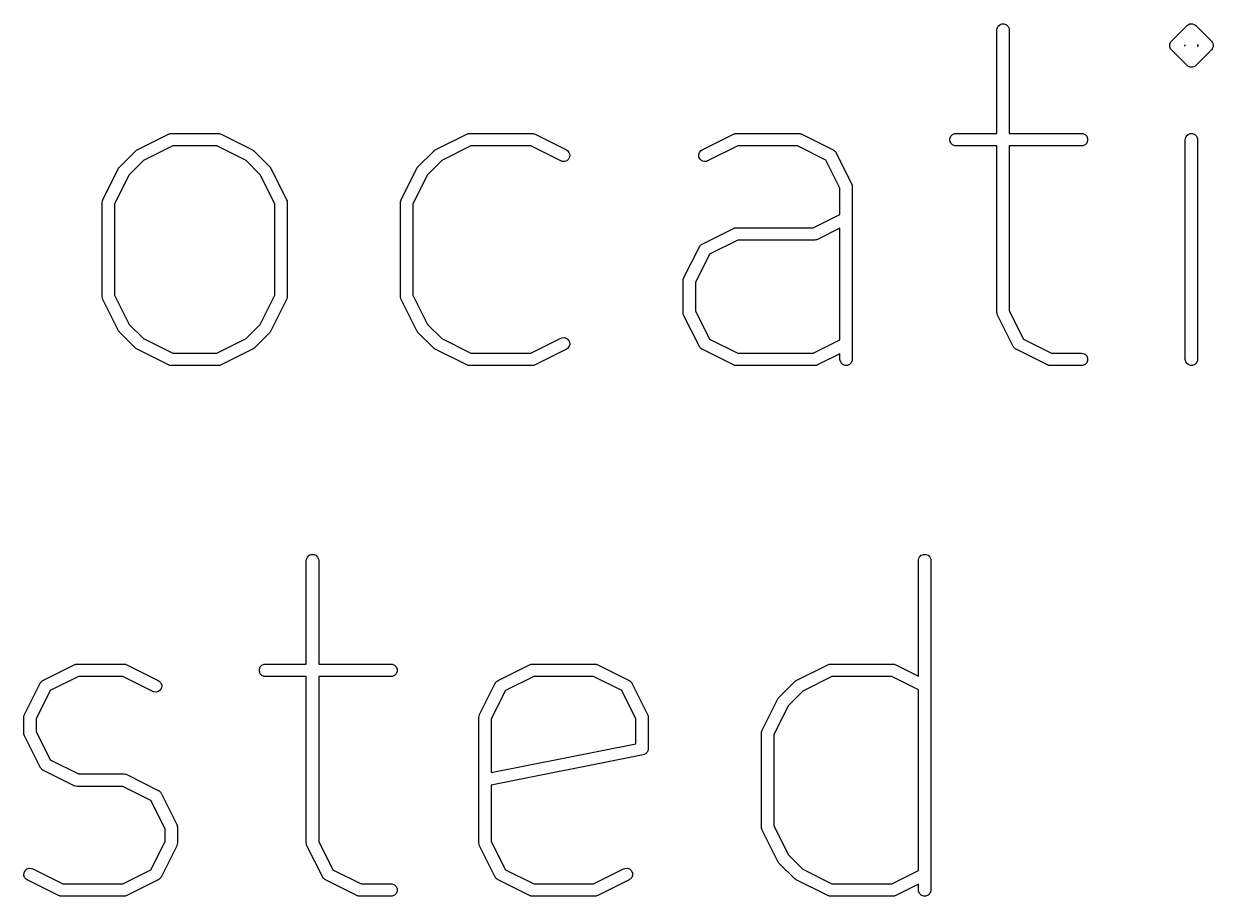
# Model space of a CAD drawing. Header units: inches. Extents: x 0.4 to 11.3, y -7.9 to -0.4.
# Drawn here: x 1.985 to 2.554, y -4.609 to -4.192 of the extents above; entities that cross this region are included whole.
import ezdxf

# ---------------------------------------------------------------- set-up
doc = ezdxf.new("R2010")
doc.units = ezdxf.units.IN
doc.header["$MEASUREMENT"] = 0
doc.layers.add('User.Drawings', color=9, linetype='CONTINUOUS', true_color=0xc2c2c2)

msp = doc.modelspace()

# ---------------------------------------------------------------- linework, layer by layer
at = {"layer": 'User.Drawings', "linetype": 'CONTINUOUS'}
for p, q in [((2.45037, -4.19481), (2.45081, -4.19375)), ((2.45081, -4.19375), (2.45163, -4.19293)), ((2.45163, -4.19293), (2.45269, -4.19249)), ((2.45269, -4.19249), (2.45384, -4.19249)), ((2.45384, -4.19249), (2.45491, -4.19293)), ((2.45491, -4.19293), (2.45572, -4.19375)), ((2.45572, -4.19375), (2.45616, -4.19481)), ((2.53367, -4.2008), (2.54117, -4.1933)), ((2.54117, -4.1933), (2.54161, -4.19293)), ((2.54161, -4.19293), (2.54256, -4.19254)), ((2.54256, -4.19254), (2.54268, -4.19249)), ((2.54268, -4.19249), (2.54383, -4.19249)), ((2.54383, -4.19249), (2.54383, -4.19249)), ((2.54383, -4.19249), (2.54463, -4.19282)), ((2.54463, -4.19282), (2.5449, -4.19293)), ((2.5449, -4.19293), (2.54534, -4.1933)), ((2.54534, -4.1933), (2.55284, -4.2008)), ((2.45031, -4.19539), (2.45037, -4.19481)), ((2.45031, -4.24493), (2.45031, -4.19539)), ((2.45616, -4.19481), (2.45622, -4.19539)), ((2.45622, -4.19539), (2.45622, -4.24493)), ((2.53286, -4.20231), (2.5333, -4.20125)), ((2.53286, -4.20346), (2.53286, -4.20231)), ((2.5333, -4.20453), (2.53286, -4.20346)), ((2.5333, -4.20125), (2.53367, -4.2008)), ((2.53367, -4.20498), (2.5333, -4.20453)), ((2.54117, -4.21248), (2.53367, -4.20498)), ((2.5403, -4.20252), (2.53993, -4.20289)), ((2.53993, -4.20289), (2.5403, -4.20326)), ((2.5403, -4.20326), (2.5403, -4.20252)), ((2.55284, -4.20498), (2.54534, -4.21248)), ((2.54658, -4.20289), (2.54621, -4.20252)), ((2.54621, -4.20252), (2.54621, -4.20326)), ((2.54621, -4.20326), (2.54658, -4.20289)), ((2.55284, -4.2008), (2.55321, -4.20125)), ((2.55321, -4.20453), (2.55284, -4.20498)), ((2.55321, -4.20125), (2.55321, -4.20125)), ((2.55321, -4.20125), (2.55365, -4.20231)), ((2.55365, -4.20346), (2.55321, -4.20453)), ((2.55365, -4.20231), (2.55365, -4.20346)), ((2.54161, -4.21284), (2.54117, -4.21248)), ((2.54224, -4.2131), (2.54161, -4.21284)), ((2.54268, -4.21328), (2.54224, -4.2131)), ((2.54383, -4.21328), (2.54268, -4.21328)), ((2.54268, -4.21328), (2.54268, -4.21328)), ((2.5449, -4.21284), (2.54383, -4.21328)), ((2.54534, -4.21248), (2.5449, -4.21284)), ((2.5449, -4.21284), (2.5449, -4.21284)), ((2.0545, -4.24524), (2.05504, -4.24504)), ((2.05504, -4.24504), (2.05514, -4.24503)), ((2.05514, -4.24503), (2.05524, -4.24499)), ((2.05524, -4.24499), (2.05582, -4.24493)), ((2.05582, -4.24493), (2.07831, -4.24493)), ((2.07831, -4.24493), (2.07889, -4.24499)), ((2.07889, -4.24499), (2.07899, -4.24503)), ((2.07899, -4.24503), (2.07909, -4.24504)), ((2.07909, -4.24504), (2.07963, -4.24524)), ((2.19698, -4.24524), (2.19752, -4.24504)), ((2.19752, -4.24504), (2.19762, -4.24503)), ((2.19762, -4.24503), (2.19772, -4.24499)), ((2.19772, -4.24499), (2.1983, -4.24493)), ((2.1983, -4.24493), (2.22829, -4.24493)), ((2.22829, -4.24493), (2.22887, -4.24499)), ((2.22887, -4.24499), (2.22897, -4.24503)), ((2.22897, -4.24503), (2.22907, -4.24504)), ((2.22907, -4.24504), (2.22962, -4.24524)), ((2.32446, -4.24524), (2.325, -4.24504)), ((2.325, -4.24504), (2.32511, -4.24503)), ((2.32511, -4.24503), (2.32521, -4.24499)), ((2.32521, -4.24499), (2.32578, -4.24493)), ((2.32578, -4.24493), (2.35578, -4.24493)), ((2.35578, -4.24493), (2.35635, -4.24499)), ((2.35635, -4.24499), (2.35645, -4.24503)), ((2.35645, -4.24503), (2.35656, -4.24504)), ((2.35656, -4.24504), (2.3571, -4.24524)), ((2.42913, -4.24543), (2.43019, -4.24499)), ((2.43019, -4.24499), (2.43077, -4.24493)), ((2.43077, -4.24493), (2.45031, -4.24493)), ((2.45622, -4.24493), (2.49076, -4.24493)), ((2.49076, -4.24493), (2.49134, -4.24499)), ((2.49134, -4.24499), (2.4924, -4.24543)), ((2.54161, -4.24543), (2.54268, -4.24499)), ((2.54268, -4.24499), (2.54383, -4.24499)), ((2.54383, -4.24499), (2.5449, -4.24543)), ((2.0395, -4.25274), (2.0545, -4.24524)), ((2.07963, -4.24524), (2.09463, -4.25274)), ((2.18198, -4.25274), (2.19698, -4.24524)), ((2.22962, -4.24524), (2.24461, -4.25274)), ((2.30946, -4.25274), (2.32446, -4.24524)), ((2.3571, -4.24524), (2.3721, -4.25274)), ((2.42787, -4.24731), (2.42831, -4.24624)), ((2.42787, -4.24846), (2.42787, -4.24731)), ((2.42831, -4.24952), (2.42787, -4.24846)), ((2.42831, -4.24624), (2.42913, -4.24543)), ((2.42913, -4.25034), (2.42831, -4.24952)), ((2.43019, -4.25078), (2.42913, -4.25034)), ((2.4924, -4.25034), (2.49134, -4.25078)), ((2.4924, -4.24543), (2.49322, -4.24624)), ((2.49322, -4.24952), (2.4924, -4.25034)), ((2.49322, -4.24624), (2.49366, -4.24731)), ((2.49366, -4.24846), (2.49322, -4.24952)), ((2.49366, -4.24731), (2.49366, -4.24846)), ((2.5403, -4.24788), (2.54036, -4.24731)), ((2.5403, -4.35287), (2.5403, -4.24788)), ((2.54036, -4.24731), (2.5408, -4.24624)), ((2.5408, -4.24624), (2.54161, -4.24543)), ((2.5449, -4.24543), (2.54571, -4.24624)), ((2.54571, -4.24624), (2.54615, -4.24731)), ((2.54615, -4.24731), (2.54621, -4.24788)), ((2.54621, -4.24788), (2.54621, -4.35287)), ((2.03123, -4.26079), (2.03873, -4.25329)), ((2.03873, -4.25329), (2.03896, -4.25311)), ((2.03896, -4.25311), (2.03901, -4.25305)), ((2.03901, -4.25305), (2.0391, -4.25299)), ((2.0391, -4.25299), (2.03918, -4.25293)), ((2.03918, -4.25293), (2.03925, -4.2529)), ((2.03925, -4.2529), (2.0395, -4.25274)), ((2.05651, -4.25084), (2.04257, -4.25781)), ((2.07762, -4.25084), (2.05651, -4.25084)), ((2.09156, -4.25781), (2.07762, -4.25084)), ((2.09463, -4.25274), (2.09488, -4.2529)), ((2.09488, -4.2529), (2.09495, -4.25293)), ((2.09495, -4.25293), (2.09503, -4.25299)), ((2.09503, -4.25299), (2.09512, -4.25305)), ((2.09512, -4.25305), (2.09517, -4.25311)), ((2.09517, -4.25311), (2.0954, -4.25329)), ((2.0954, -4.25329), (2.1029, -4.26079)), ((2.17371, -4.26079), (2.18121, -4.25329)), ((2.18121, -4.25329), (2.18144, -4.25311)), ((2.18144, -4.25311), (2.18149, -4.25305)), ((2.18149, -4.25305), (2.18158, -4.25299)), ((2.18158, -4.25299), (2.18166, -4.25293)), ((2.18166, -4.25293), (2.18173, -4.2529)), ((2.18173, -4.2529), (2.18198, -4.25274)), ((2.199, -4.25084), (2.18505, -4.25781)), ((2.2276, -4.25084), (2.199, -4.25084)), ((2.24197, -4.25802), (2.2276, -4.25084)), ((2.24461, -4.25274), (2.2451, -4.25305)), ((2.2451, -4.25305), (2.24586, -4.25392)), ((2.24614, -4.25616), (2.24563, -4.25719)), ((2.24586, -4.25392), (2.24622, -4.25501)), ((2.24622, -4.25501), (2.24614, -4.25616)), ((2.30785, -4.25501), (2.30822, -4.25392)), ((2.30794, -4.25616), (2.30785, -4.25501)), ((2.30845, -4.25719), (2.30794, -4.25616)), ((2.30822, -4.25392), (2.30897, -4.25305)), ((2.30897, -4.25305), (2.30946, -4.25274)), ((2.32648, -4.25084), (2.3121, -4.25802)), ((2.35508, -4.25084), (2.32648, -4.25084)), ((2.36858, -4.25758), (2.35508, -4.25084)), ((2.3721, -4.25274), (2.37219, -4.2528)), ((2.37219, -4.2528), (2.37224, -4.25282)), ((2.37224, -4.25282), (2.3723, -4.25287)), ((2.3723, -4.25287), (2.37259, -4.25305)), ((2.37259, -4.25305), (2.37283, -4.25333)), ((2.37283, -4.25333), (2.37311, -4.25357)), ((2.37311, -4.25357), (2.37329, -4.25386)), ((2.37329, -4.25386), (2.37334, -4.25392)), ((2.37334, -4.25392), (2.37336, -4.25397)), ((2.37336, -4.25397), (2.37342, -4.25406)), ((2.37342, -4.25406), (2.38092, -4.26906)), ((2.43077, -4.25084), (2.43019, -4.25078)), ((2.45031, -4.25084), (2.43077, -4.25084)), ((2.45031, -4.33037), (2.45031, -4.25084)), ((2.49076, -4.25084), (2.45622, -4.25084)), ((2.45622, -4.25084), (2.45622, -4.32968)), ((2.49134, -4.25078), (2.49076, -4.25084)), ((2.02318, -4.27656), (2.03068, -4.26156)), ((2.03068, -4.26156), (2.03083, -4.26131)), ((2.03083, -4.26131), (2.03086, -4.26124)), ((2.03086, -4.26124), (2.03093, -4.26116)), ((2.03093, -4.26116), (2.03099, -4.26107)), ((2.03099, -4.26107), (2.03105, -4.26102)), ((2.03105, -4.26102), (2.03123, -4.26079)), ((2.04257, -4.25781), (2.03575, -4.26463)), ((2.09838, -4.26463), (2.09156, -4.25781)), ((2.1029, -4.26079), (2.10308, -4.26102)), ((2.10308, -4.26102), (2.10314, -4.26107)), ((2.10314, -4.26107), (2.1032, -4.26116)), ((2.1032, -4.26116), (2.10327, -4.26124)), ((2.10327, -4.26124), (2.1033, -4.26131)), ((2.1033, -4.26131), (2.10345, -4.26156)), ((2.10345, -4.26156), (2.11095, -4.27656)), ((2.16566, -4.27656), (2.17316, -4.26156)), ((2.17316, -4.26156), (2.17332, -4.26131)), ((2.17332, -4.26131), (2.17335, -4.26124)), ((2.17335, -4.26124), (2.17341, -4.26116)), ((2.17341, -4.26116), (2.17347, -4.26107)), ((2.17347, -4.26107), (2.17353, -4.26102)), ((2.17353, -4.26102), (2.17371, -4.26079)), ((2.18505, -4.25781), (2.17823, -4.26463)), ((2.24251, -4.25823), (2.24197, -4.25802)), ((2.24366, -4.25831), (2.24251, -4.25823)), ((2.24476, -4.25795), (2.24366, -4.25831)), ((2.24563, -4.25719), (2.24476, -4.25795)), ((2.30932, -4.25795), (2.30845, -4.25719)), ((2.31041, -4.25831), (2.30932, -4.25795)), ((2.31156, -4.25823), (2.31041, -4.25831)), ((2.3121, -4.25802), (2.31156, -4.25823)), ((2.37532, -4.27108), (2.36858, -4.25758)), ((2.03575, -4.26463), (2.02877, -4.27858)), ((2.10536, -4.27858), (2.09838, -4.26463)), ((2.17823, -4.26463), (2.17125, -4.27858)), ((2.37532, -4.28355), (2.37532, -4.27108)), ((2.38092, -4.26906), (2.38112, -4.2696)), ((2.38112, -4.2696), (2.38113, -4.26971)), ((2.38113, -4.26971), (2.38117, -4.2698)), ((2.38117, -4.2698), (2.38123, -4.27038)), ((2.38123, -4.27038), (2.38123, -4.35287)), ((2.02287, -4.27788), (2.02292, -4.2773)), ((2.02287, -4.32287), (2.02287, -4.27788)), ((2.02292, -4.2773), (2.02296, -4.27721)), ((2.02296, -4.27721), (2.02297, -4.2771)), ((2.02297, -4.2771), (2.02318, -4.27656)), ((2.02877, -4.27858), (2.02877, -4.32218)), ((2.10536, -4.32218), (2.10536, -4.27858)), ((2.11095, -4.27656), (2.11116, -4.2771)), ((2.11116, -4.2771), (2.11116, -4.27721)), ((2.11116, -4.27721), (2.11121, -4.2773)), ((2.11121, -4.2773), (2.11126, -4.27788)), ((2.11126, -4.27788), (2.11126, -4.32287)), ((2.16535, -4.27788), (2.16541, -4.2773)), ((2.16535, -4.32287), (2.16535, -4.27788)), ((2.16541, -4.2773), (2.16545, -4.27721)), ((2.16545, -4.2771), (2.16566, -4.27656)), ((2.16545, -4.27721), (2.16545, -4.2771)), ((2.17125, -4.27858), (2.17125, -4.32218)), ((2.36258, -4.28992), (2.37532, -4.28355)), ((2.30946, -4.29774), (2.32446, -4.29024)), ((2.32446, -4.29024), (2.325, -4.29003)), ((2.325, -4.29003), (2.32511, -4.29002)), ((2.32511, -4.29002), (2.32521, -4.28998)), ((2.32521, -4.28998), (2.32578, -4.28992)), ((2.32578, -4.28992), (2.36258, -4.28992)), ((2.37532, -4.29016), (2.3646, -4.29552)), ((2.37532, -4.34355), (2.37532, -4.29016)), ((2.32648, -4.29583), (2.31299, -4.30258)), ((2.36328, -4.29583), (2.32648, -4.29583)), ((2.36385, -4.29577), (2.36328, -4.29583)), ((2.36395, -4.29573), (2.36385, -4.29577)), ((2.36406, -4.29573), (2.36395, -4.29573)), ((2.3646, -4.29552), (2.36406, -4.29573)), ((2.30064, -4.31405), (2.30814, -4.29906)), ((2.30814, -4.29906), (2.3082, -4.29896)), ((2.3082, -4.29896), (2.30822, -4.29891)), ((2.30822, -4.29891), (2.30827, -4.29886)), ((2.30827, -4.29886), (2.30845, -4.29857)), ((2.30845, -4.29857), (2.30873, -4.29832)), ((2.30873, -4.29832), (2.30897, -4.29804)), ((2.30897, -4.29804), (2.30927, -4.29786)), ((2.30927, -4.29786), (2.30932, -4.29781)), ((2.30932, -4.29781), (2.30937, -4.2978)), ((2.30937, -4.2978), (2.30946, -4.29774)), ((2.31299, -4.30258), (2.30624, -4.31607)), ((2.30033, -4.31537), (2.30039, -4.3148)), ((2.30033, -4.33037), (2.30033, -4.31537)), ((2.30039, -4.3148), (2.30043, -4.3147)), ((2.30043, -4.3147), (2.30044, -4.31459)), ((2.30044, -4.31459), (2.30064, -4.31405)), ((2.30624, -4.31607), (2.30624, -4.32968)), ((2.02292, -4.32345), (2.02287, -4.32287)), ((2.02296, -4.32355), (2.02292, -4.32345)), ((2.02297, -4.32365), (2.02296, -4.32355)), ((2.02318, -4.32419), (2.02297, -4.32365)), ((2.03068, -4.33919), (2.02318, -4.32419)), ((2.02877, -4.32218), (2.03575, -4.33612)), ((2.09838, -4.33612), (2.10536, -4.32218)), ((2.11095, -4.32419), (2.10345, -4.33919)), ((2.11116, -4.32365), (2.11095, -4.32419)), ((2.11121, -4.32345), (2.11116, -4.32355)), ((2.11116, -4.32355), (2.11116, -4.32365)), ((2.11126, -4.32287), (2.11121, -4.32345)), ((2.16541, -4.32345), (2.16535, -4.32287)), ((2.16545, -4.32355), (2.16541, -4.32345)), ((2.16545, -4.32365), (2.16545, -4.32355)), ((2.16566, -4.32419), (2.16545, -4.32365)), ((2.17316, -4.33919), (2.16566, -4.32419)), ((2.17125, -4.32218), (2.17823, -4.33612)), ((2.30624, -4.32968), (2.31299, -4.34317)), ((2.45622, -4.32968), (2.46297, -4.34317)), ((2.30039, -4.33095), (2.30033, -4.33037)), ((2.30043, -4.33105), (2.30039, -4.33095)), ((2.30044, -4.33115), (2.30043, -4.33105)), ((2.30064, -4.33169), (2.30044, -4.33115)), ((2.30814, -4.34669), (2.30064, -4.33169)), ((2.45037, -4.33095), (2.45031, -4.33037)), ((2.45041, -4.33105), (2.45037, -4.33095)), ((2.45042, -4.33115), (2.45041, -4.33105)), ((2.45063, -4.33169), (2.45042, -4.33115)), ((2.45812, -4.34669), (2.45063, -4.33169)), ((2.03083, -4.33944), (2.03068, -4.33919)), ((2.03086, -4.33951), (2.03083, -4.33944)), ((2.03093, -4.33959), (2.03086, -4.33951)), ((2.03099, -4.33968), (2.03093, -4.33959)), ((2.03105, -4.33973), (2.03099, -4.33968)), ((2.03123, -4.33996), (2.03105, -4.33973)), ((2.03873, -4.34746), (2.03123, -4.33996)), ((2.03575, -4.33612), (2.04257, -4.34294)), ((2.09156, -4.34294), (2.09838, -4.33612)), ((2.1029, -4.33996), (2.0954, -4.34746)), ((2.10308, -4.33973), (2.1029, -4.33996)), ((2.10314, -4.33968), (2.10308, -4.33973)), ((2.1032, -4.33959), (2.10314, -4.33968)), ((2.10327, -4.33951), (2.1032, -4.33959)), ((2.1033, -4.33944), (2.10327, -4.33951)), ((2.10345, -4.33919), (2.1033, -4.33944)), ((2.17332, -4.33944), (2.17316, -4.33919)), ((2.17335, -4.33951), (2.17332, -4.33944)), ((2.17341, -4.33959), (2.17335, -4.33951)), ((2.17347, -4.33968), (2.17341, -4.33959)), ((2.17353, -4.33973), (2.17347, -4.33968)), ((2.17371, -4.33996), (2.17353, -4.33973)), ((2.18121, -4.34746), (2.17371, -4.33996)), ((2.17823, -4.33612), (2.18505, -4.34294)), ((2.04257, -4.34294), (2.05651, -4.34992)), ((2.07762, -4.34992), (2.09156, -4.34294)), ((2.18505, -4.34294), (2.199, -4.34992)), ((2.2276, -4.34992), (2.24197, -4.34273)), ((2.24197, -4.34273), (2.24251, -4.34252)), ((2.24251, -4.34252), (2.24366, -4.34244)), ((2.24366, -4.34244), (2.24476, -4.34281)), ((2.24476, -4.34281), (2.24563, -4.34356)), ((2.24586, -4.34683), (2.2451, -4.3477)), ((2.24563, -4.34356), (2.24614, -4.34459)), ((2.24622, -4.34574), (2.24586, -4.34683)), ((2.24614, -4.34459), (2.24622, -4.34574)), ((2.3082, -4.34679), (2.30814, -4.34669)), ((2.30822, -4.34683), (2.3082, -4.34679)), ((2.30827, -4.34689), (2.30822, -4.34683)), ((2.30845, -4.34718), (2.30827, -4.34689)), ((2.30873, -4.34742), (2.30845, -4.34718)), ((2.31299, -4.34317), (2.32648, -4.34992)), ((2.36258, -4.34992), (2.37532, -4.34355)), ((2.45819, -4.34679), (2.45812, -4.34669)), ((2.4582, -4.34683), (2.45819, -4.34679)), ((2.45825, -4.34689), (2.4582, -4.34683)), ((2.45843, -4.34718), (2.45825, -4.34689)), ((2.45871, -4.34742), (2.45843, -4.34718)), ((2.46297, -4.34317), (2.47646, -4.34992)), ((2.03896, -4.34764), (2.03873, -4.34746)), ((2.03901, -4.3477), (2.03896, -4.34764)), ((2.0391, -4.34776), (2.03901, -4.3477)), ((2.03918, -4.34783), (2.0391, -4.34776)), ((2.03925, -4.34786), (2.03918, -4.34783)), ((2.0395, -4.34801), (2.03925, -4.34786)), ((2.0545, -4.35551), (2.0395, -4.34801)), ((2.05651, -4.34992), (2.07762, -4.34992)), ((2.09463, -4.34801), (2.07963, -4.35551)), ((2.09488, -4.34786), (2.09463, -4.34801)), ((2.09495, -4.34783), (2.09488, -4.34786)), ((2.09503, -4.34776), (2.09495, -4.34783)), ((2.09512, -4.3477), (2.09503, -4.34776)), ((2.09517, -4.34764), (2.09512, -4.3477)), ((2.0954, -4.34746), (2.09517, -4.34764)), ((2.18144, -4.34764), (2.18121, -4.34746)), ((2.18149, -4.3477), (2.18144, -4.34764)), ((2.18158, -4.34776), (2.18149, -4.3477)), ((2.18166, -4.34783), (2.18158, -4.34776)), ((2.18173, -4.34786), (2.18166, -4.34783)), ((2.18198, -4.34801), (2.18173, -4.34786)), ((2.19698, -4.35551), (2.18198, -4.34801)), ((2.199, -4.34992), (2.2276, -4.34992)), ((2.24461, -4.34801), (2.22962, -4.35551)), ((2.2451, -4.3477), (2.24461, -4.34801)), ((2.30897, -4.3477), (2.30873, -4.34742)), ((2.30927, -4.34789), (2.30897, -4.3477)), ((2.30932, -4.34794), (2.30927, -4.34789)), ((2.30937, -4.34795), (2.30932, -4.34794)), ((2.30946, -4.34801), (2.30937, -4.34795)), ((2.32446, -4.35551), (2.30946, -4.34801)), ((2.32648, -4.34992), (2.36258, -4.34992)), ((2.37532, -4.35015), (2.3646, -4.35551)), ((2.37532, -4.35287), (2.37532, -4.35015)), ((2.37538, -4.35345), (2.37532, -4.35287)), ((2.38123, -4.35287), (2.38117, -4.35345)), ((2.45896, -4.3477), (2.45871, -4.34742)), ((2.45925, -4.34789), (2.45896, -4.3477)), ((2.4593, -4.34794), (2.45925, -4.34789)), ((2.45935, -4.34795), (2.4593, -4.34794)), ((2.45945, -4.34801), (2.45935, -4.34795)), ((2.47444, -4.35551), (2.45945, -4.34801)), ((2.47646, -4.34992), (2.49076, -4.34992)), ((2.49076, -4.34992), (2.49134, -4.34997)), ((2.49134, -4.34997), (2.4924, -4.35041)), ((2.4924, -4.35041), (2.49322, -4.35123)), ((2.49322, -4.35123), (2.49366, -4.35229)), ((2.49366, -4.35229), (2.49366, -4.35345)), ((2.54036, -4.35345), (2.5403, -4.35287)), ((2.54621, -4.35287), (2.54615, -4.35345)), ((2.05504, -4.35572), (2.0545, -4.35551)), ((2.05514, -4.35573), (2.05504, -4.35572)), ((2.05524, -4.35577), (2.05514, -4.35573)), ((2.05582, -4.35582), (2.05524, -4.35577)), ((2.07831, -4.35582), (2.05582, -4.35582)), ((2.07889, -4.35577), (2.07831, -4.35582)), ((2.07899, -4.35573), (2.07889, -4.35577)), ((2.07909, -4.35572), (2.07899, -4.35573)), ((2.07963, -4.35551), (2.07909, -4.35572)), ((2.19752, -4.35572), (2.19698, -4.35551)), ((2.19762, -4.35573), (2.19752, -4.35572)), ((2.19772, -4.35577), (2.19762, -4.35573)), ((2.1983, -4.35582), (2.19772, -4.35577)), ((2.22829, -4.35582), (2.1983, -4.35582)), ((2.22887, -4.35577), (2.22829, -4.35582)), ((2.22897, -4.35573), (2.22887, -4.35577)), ((2.22907, -4.35572), (2.22897, -4.35573)), ((2.22962, -4.35551), (2.22907, -4.35572)), ((2.325, -4.35572), (2.32446, -4.35551)), ((2.32511, -4.35573), (2.325, -4.35572)), ((2.32521, -4.35577), (2.32511, -4.35573)), ((2.32578, -4.35582), (2.32521, -4.35577)), ((2.36328, -4.35582), (2.32578, -4.35582)), ((2.36385, -4.35577), (2.36328, -4.35582)), ((2.36395, -4.35573), (2.36385, -4.35577)), ((2.36406, -4.35572), (2.36395, -4.35573)), ((2.3646, -4.35551), (2.36406, -4.35572)), ((2.37582, -4.35451), (2.37538, -4.35345)), ((2.37664, -4.35533), (2.37582, -4.35451)), ((2.3777, -4.35577), (2.37664, -4.35533)), ((2.37885, -4.35577), (2.3777, -4.35577)), ((2.37992, -4.35533), (2.37885, -4.35577)), ((2.38073, -4.35451), (2.37992, -4.35533)), ((2.38117, -4.35345), (2.38073, -4.35451)), ((2.47498, -4.35572), (2.47444, -4.35551)), ((2.47509, -4.35573), (2.47498, -4.35572)), ((2.47519, -4.35577), (2.47509, -4.35573)), ((2.47576, -4.35582), (2.47519, -4.35577)), ((2.49076, -4.35582), (2.47576, -4.35582)), ((2.49134, -4.35577), (2.49076, -4.35582)), ((2.4924, -4.35533), (2.49134, -4.35577)), ((2.49322, -4.35451), (2.4924, -4.35533)), ((2.49366, -4.35345), (2.49322, -4.35451)), ((2.5408, -4.35451), (2.54036, -4.35345)), ((2.54161, -4.35533), (2.5408, -4.35451)), ((2.54268, -4.35577), (2.54161, -4.35533)), ((2.54383, -4.35577), (2.54268, -4.35577)), ((2.5449, -4.35533), (2.54383, -4.35577)), ((2.54571, -4.35451), (2.5449, -4.35533)), ((2.54615, -4.35345), (2.54571, -4.35451)), ((2.12036, -4.44892), (2.12041, -4.44835)), ((2.12036, -4.49846), (2.12036, -4.44892)), ((2.12041, -4.44835), (2.12085, -4.44728)), ((2.12085, -4.44728), (2.12167, -4.44647)), ((2.12167, -4.44647), (2.12273, -4.44603)), ((2.12273, -4.44603), (2.12388, -4.44603)), ((2.12388, -4.44603), (2.12495, -4.44647)), ((2.12495, -4.44647), (2.12576, -4.44728)), ((2.12576, -4.44728), (2.1262, -4.44835)), ((2.1262, -4.44835), (2.12626, -4.44892)), ((2.12626, -4.44892), (2.12626, -4.49846)), ((2.41282, -4.44892), (2.41288, -4.44835)), ((2.41282, -4.50414), (2.41282, -4.44892)), ((2.41288, -4.44835), (2.41332, -4.44728)), ((2.41332, -4.44728), (2.41413, -4.44647)), ((2.41413, -4.44647), (2.4152, -4.44603)), ((2.4152, -4.44603), (2.41635, -4.44603)), ((2.41635, -4.44603), (2.41741, -4.44647)), ((2.41741, -4.44647), (2.41823, -4.44728)), ((2.41823, -4.44728), (2.41867, -4.44835)), ((2.41867, -4.44835), (2.41872, -4.44892)), ((2.41872, -4.44892), (2.41872, -4.6064)), ((1.9945, -4.50628), (2.0095, -4.49878)), ((2.0095, -4.49878), (2.01004, -4.49857)), ((2.01004, -4.49857), (2.01015, -4.49856)), ((2.01015, -4.49856), (2.01025, -4.49852)), ((2.01025, -4.49852), (2.01082, -4.49846)), ((2.01082, -4.49846), (2.03332, -4.49846)), ((2.03332, -4.49846), (2.0339, -4.49852)), ((2.0339, -4.49852), (2.03399, -4.49856)), ((2.03399, -4.49856), (2.0341, -4.49857)), ((2.0341, -4.49857), (2.03464, -4.49878)), ((2.03464, -4.49878), (2.04964, -4.50628)), ((2.09791, -4.50084), (2.09836, -4.49978)), ((2.09836, -4.49978), (2.09917, -4.49896)), ((2.09917, -4.49896), (2.10023, -4.49852)), ((2.10023, -4.49852), (2.10081, -4.49846)), ((2.10081, -4.49846), (2.12036, -4.49846)), ((2.12626, -4.49846), (2.1608, -4.49846)), ((2.1608, -4.49846), (2.16138, -4.49852)), ((2.16138, -4.49852), (2.16244, -4.49896)), ((2.16244, -4.49896), (2.16326, -4.49978)), ((2.16326, -4.49978), (2.1637, -4.50084)), ((2.21198, -4.50628), (2.22697, -4.49878)), ((2.22697, -4.49878), (2.22751, -4.49857)), ((2.22751, -4.49857), (2.22762, -4.49856)), ((2.22762, -4.49856), (2.22772, -4.49852)), ((2.22772, -4.49852), (2.22829, -4.49846)), ((2.22829, -4.49846), (2.25829, -4.49846)), ((2.25829, -4.49846), (2.25887, -4.49852)), ((2.25887, -4.49852), (2.25896, -4.49856)), ((2.25896, -4.49856), (2.25907, -4.49857)), ((2.25907, -4.49857), (2.25961, -4.49878)), ((2.25961, -4.49878), (2.27461, -4.50628)), ((2.35446, -4.50628), (2.36946, -4.49878)), ((2.36946, -4.49878), (2.37, -4.49857)), ((2.37, -4.49857), (2.3701, -4.49856)), ((2.3701, -4.49856), (2.3702, -4.49852)), ((2.3702, -4.49852), (2.37078, -4.49846)), ((2.37078, -4.49846), (2.40077, -4.49846)), ((2.40077, -4.49846), (2.40135, -4.49852)), ((2.40135, -4.49852), (2.40145, -4.49856)), ((2.40145, -4.49856), (2.40155, -4.49857)), ((2.40155, -4.49857), (2.40209, -4.49878)), ((2.40209, -4.49878), (2.41282, -4.50414)), ((1.99401, -4.50658), (1.9943, -4.5064)), ((1.9943, -4.5064), (1.99436, -4.50635)), ((1.99436, -4.50635), (1.99441, -4.50634)), ((1.99441, -4.50634), (1.9945, -4.50628)), ((2.01152, -4.50437), (1.99802, -4.51112)), ((2.03262, -4.50437), (2.01152, -4.50437)), ((2.047, -4.51156), (2.03262, -4.50437)), ((2.04964, -4.50628), (2.05013, -4.50658)), ((2.09791, -4.50199), (2.09791, -4.50084)), ((2.09836, -4.50306), (2.09791, -4.50199)), ((2.09917, -4.50387), (2.09836, -4.50306)), ((2.10023, -4.50431), (2.09917, -4.50387)), ((2.10081, -4.50437), (2.10023, -4.50431)), ((2.12036, -4.50437), (2.10081, -4.50437)), ((2.12036, -4.58391), (2.12036, -4.50437)), ((2.1608, -4.50437), (2.12626, -4.50437)), ((2.12626, -4.50437), (2.12626, -4.58321)), ((2.16138, -4.50431), (2.1608, -4.50437)), ((2.16244, -4.50387), (2.16138, -4.50431)), ((2.16326, -4.50306), (2.16244, -4.50387)), ((2.1637, -4.50199), (2.16326, -4.50306)), ((2.1637, -4.50084), (2.1637, -4.50199)), ((2.21149, -4.50658), (2.21178, -4.5064)), ((2.21178, -4.5064), (2.21183, -4.50635)), ((2.21183, -4.50635), (2.21188, -4.50634)), ((2.21188, -4.50634), (2.21198, -4.50628)), ((2.22899, -4.50437), (2.2155, -4.51112)), ((2.25759, -4.50437), (2.22899, -4.50437)), ((2.27109, -4.51112), (2.25759, -4.50437)), ((2.27461, -4.50628), (2.27471, -4.50634)), ((2.27471, -4.50634), (2.27475, -4.50635)), ((2.27475, -4.50635), (2.27481, -4.5064)), ((2.27481, -4.5064), (2.2751, -4.50658)), ((2.35414, -4.50646), (2.35421, -4.50643)), ((2.35421, -4.50643), (2.35446, -4.50628)), ((2.37147, -4.50437), (2.35753, -4.51134)), ((2.40008, -4.50437), (2.37147, -4.50437)), ((2.41282, -4.51074), (2.40008, -4.50437)), ((1.98568, -4.52259), (1.99318, -4.5076)), ((1.99802, -4.51112), (1.99128, -4.52461)), ((1.99318, -4.5076), (1.99324, -4.5075)), ((1.99324, -4.5075), (1.99326, -4.50745)), ((1.99326, -4.50745), (1.99331, -4.5074)), ((1.99331, -4.5074), (1.99349, -4.50711)), ((1.99349, -4.50711), (1.99377, -4.50686)), ((1.99377, -4.50686), (1.99401, -4.50658)), ((2.04754, -4.51176), (2.047, -4.51156)), ((2.04869, -4.51185), (2.04754, -4.51176)), ((2.04978, -4.51148), (2.04869, -4.51185)), ((2.05065, -4.51073), (2.04978, -4.51148)), ((2.05013, -4.50658), (2.05088, -4.50745)), ((2.05117, -4.5097), (2.05065, -4.51073)), ((2.05088, -4.50745), (2.05125, -4.50855)), ((2.05125, -4.50855), (2.05117, -4.5097)), ((2.20316, -4.52259), (2.21066, -4.5076)), ((2.2155, -4.51112), (2.20875, -4.52461)), ((2.21066, -4.5076), (2.21072, -4.5075)), ((2.21072, -4.5075), (2.21073, -4.50745)), ((2.21073, -4.50745), (2.21078, -4.5074)), ((2.21078, -4.5074), (2.21096, -4.50711)), ((2.21096, -4.50711), (2.21124, -4.50686)), ((2.21124, -4.50686), (2.21149, -4.50658)), ((2.27784, -4.52461), (2.27109, -4.51112)), ((2.2751, -4.50658), (2.27534, -4.50686)), ((2.27534, -4.50686), (2.27562, -4.50711)), ((2.27562, -4.50711), (2.27581, -4.5074)), ((2.27581, -4.5074), (2.27585, -4.50745)), ((2.27585, -4.50745), (2.27587, -4.5075)), ((2.27587, -4.5075), (2.27593, -4.5076)), ((2.27593, -4.5076), (2.28343, -4.52259)), ((2.34619, -4.51433), (2.35369, -4.50683)), ((2.35753, -4.51134), (2.35071, -4.51816)), ((2.35369, -4.50683), (2.35392, -4.50664)), ((2.35392, -4.50664), (2.35397, -4.50658)), ((2.35397, -4.50658), (2.35406, -4.50653)), ((2.35406, -4.50653), (2.35414, -4.50646)), ((2.41282, -4.59708), (2.41282, -4.51074)), ((2.33814, -4.53009), (2.34564, -4.5151)), ((2.34564, -4.5151), (2.34579, -4.51485)), ((2.34579, -4.51485), (2.34582, -4.51478)), ((2.34582, -4.51478), (2.34589, -4.51469)), ((2.34589, -4.51469), (2.34595, -4.51461)), ((2.34595, -4.51461), (2.34601, -4.51455)), ((2.34601, -4.51455), (2.34619, -4.51433)), ((1.98537, -4.52391), (1.98543, -4.52334)), ((1.98543, -4.52334), (1.98547, -4.52324)), ((1.98547, -4.52324), (1.98548, -4.52313)), ((1.98548, -4.52313), (1.98568, -4.52259)), ((2.20284, -4.52391), (2.2029, -4.52334)), ((2.2029, -4.52334), (2.20294, -4.52324)), ((2.20294, -4.52324), (2.20295, -4.52313)), ((2.20295, -4.52313), (2.20316, -4.52259)), ((2.28343, -4.52259), (2.28364, -4.52313)), ((2.28364, -4.52313), (2.28364, -4.52324)), ((2.28364, -4.52324), (2.28368, -4.52334)), ((2.28368, -4.52334), (2.28374, -4.52391)), ((2.35071, -4.51816), (2.34373, -4.53211)), ((1.98537, -4.53141), (1.98537, -4.52391)), ((1.99128, -4.52461), (1.99128, -4.53072)), ((2.20284, -4.58391), (2.20284, -4.52391)), ((2.20875, -4.52461), (2.20875, -4.55031)), ((2.27784, -4.53649), (2.27784, -4.52461)), ((2.28374, -4.52391), (2.28374, -4.53891)), ((1.98543, -4.53199), (1.98537, -4.53141)), ((1.98547, -4.53209), (1.98543, -4.53199)), ((1.98548, -4.53219), (1.98547, -4.53209)), ((1.98568, -4.53273), (1.98548, -4.53219)), ((1.99318, -4.54773), (1.98568, -4.53273)), ((1.99128, -4.53072), (1.99802, -4.54421)), ((2.33783, -4.53141), (2.33788, -4.53084)), ((2.33783, -4.57641), (2.33783, -4.53141)), ((2.33788, -4.53084), (2.33793, -4.53074)), ((2.33793, -4.53063), (2.33814, -4.53009)), ((2.33793, -4.53074), (2.33793, -4.53063)), ((2.34373, -4.53211), (2.34373, -4.57571)), ((2.20875, -4.55031), (2.27784, -4.53649)), ((2.28336, -4.54028), (2.28324, -4.54055)), ((2.28352, -4.54004), (2.28336, -4.54028)), ((2.28357, -4.53976), (2.28352, -4.54004)), ((2.28368, -4.53949), (2.28357, -4.53976)), ((2.28374, -4.53891), (2.28368, -4.53949)), ((1.99802, -4.54421), (2.01152, -4.55096)), ((2.28136, -4.54181), (2.20875, -4.55633)), ((2.28137, -4.54181), (2.28136, -4.54181)), ((2.28136, -4.54181), (2.28136, -4.54181)), ((2.28136, -4.54181), (2.28136, -4.54181)), ((2.28192, -4.54164), (2.28137, -4.54181)), ((2.28216, -4.54148), (2.28192, -4.54164)), ((2.28243, -4.54137), (2.28216, -4.54148)), ((2.28264, -4.54116), (2.28243, -4.54137)), ((2.28288, -4.541), (2.28264, -4.54116)), ((2.28304, -4.54076), (2.28288, -4.541)), ((2.28324, -4.54055), (2.28304, -4.54076)), ((1.99324, -4.54783), (1.99318, -4.54773)), ((1.99326, -4.54787), (1.99324, -4.54783)), ((1.99331, -4.54793), (1.99326, -4.54787)), ((1.99349, -4.54822), (1.99331, -4.54793)), ((1.99377, -4.54847), (1.99349, -4.54822)), ((1.99401, -4.54874), (1.99377, -4.54847)), ((1.9943, -4.54893), (1.99401, -4.54874)), ((1.99436, -4.54898), (1.9943, -4.54893)), ((1.99441, -4.54899), (1.99436, -4.54898)), ((1.9945, -4.54905), (1.99441, -4.54899)), ((2.0095, -4.55655), (1.9945, -4.54905)), ((2.01152, -4.55096), (2.03332, -4.55096)), ((2.03332, -4.55096), (2.0339, -4.55102)), ((2.0339, -4.55102), (2.03399, -4.55106)), ((2.03399, -4.55106), (2.0341, -4.55106)), ((2.0341, -4.55106), (2.03464, -4.55127)), ((2.03464, -4.55127), (2.04964, -4.55877)), ((2.01004, -4.55676), (2.0095, -4.55655)), ((2.01015, -4.55677), (2.01004, -4.55676)), ((2.01025, -4.55681), (2.01015, -4.55677)), ((2.01082, -4.55686), (2.01025, -4.55681)), ((2.03262, -4.55686), (2.01082, -4.55686)), ((2.04612, -4.56361), (2.03262, -4.55686)), ((2.20875, -4.55633), (2.20875, -4.58321)), ((2.04964, -4.55877), (2.04973, -4.55883)), ((2.04973, -4.55883), (2.04978, -4.55884)), ((2.04978, -4.55884), (2.04984, -4.55889)), ((2.04984, -4.55889), (2.05013, -4.55908)), ((2.05013, -4.55908), (2.05037, -4.55936)), ((2.05037, -4.55936), (2.05065, -4.5596)), ((2.05065, -4.5596), (2.05083, -4.55989)), ((2.05083, -4.55989), (2.05088, -4.55995)), ((2.05088, -4.55995), (2.0509, -4.55999)), ((2.0509, -4.55999), (2.05096, -4.56009)), ((2.05096, -4.56009), (2.05846, -4.57509)), ((2.05286, -4.57711), (2.04612, -4.56361)), ((2.05286, -4.58321), (2.05286, -4.57711)), ((2.05846, -4.57509), (2.05866, -4.57563)), ((2.05866, -4.57563), (2.05867, -4.57573)), ((2.05867, -4.57573), (2.05871, -4.57583)), ((2.05871, -4.57583), (2.05877, -4.57641)), ((2.05877, -4.57641), (2.05877, -4.58391)), ((2.33788, -4.57698), (2.33783, -4.57641)), ((2.33793, -4.57708), (2.33788, -4.57698)), ((2.33793, -4.57719), (2.33793, -4.57708)), ((2.33814, -4.57773), (2.33793, -4.57719)), ((2.34564, -4.59273), (2.33814, -4.57773)), ((2.34373, -4.57571), (2.35071, -4.58966)), ((2.04612, -4.5967), (2.05286, -4.58321)), ((2.05846, -4.58523), (2.05096, -4.60023)), ((2.05866, -4.58469), (2.05846, -4.58523)), ((2.05867, -4.58458), (2.05866, -4.58469)), ((2.05871, -4.58448), (2.05867, -4.58458)), ((2.05877, -4.58391), (2.05871, -4.58448)), ((2.12041, -4.58448), (2.12036, -4.58391)), ((2.12045, -4.58458), (2.12041, -4.58448)), ((2.12046, -4.58469), (2.12045, -4.58458)), ((2.12067, -4.58523), (2.12046, -4.58469)), ((2.12817, -4.60023), (2.12067, -4.58523)), ((2.12626, -4.58321), (2.13301, -4.5967)), ((2.2029, -4.58448), (2.20284, -4.58391)), ((2.20294, -4.58458), (2.2029, -4.58448)), ((2.20295, -4.58469), (2.20294, -4.58458)), ((2.20316, -4.58523), (2.20295, -4.58469)), ((2.21066, -4.60023), (2.20316, -4.58523)), ((2.20875, -4.58321), (2.2155, -4.5967)), ((2.35071, -4.58966), (2.35753, -4.59648)), ((1.98548, -4.59813), (1.98599, -4.5971)), ((1.98599, -4.5971), (1.98686, -4.59634)), ((1.98686, -4.59634), (1.98796, -4.59598)), ((1.98796, -4.59598), (1.9891, -4.59606)), ((1.9891, -4.59606), (1.98965, -4.59626)), ((1.98965, -4.59626), (2.00402, -4.60345)), ((2.03262, -4.60345), (2.04612, -4.5967)), ((2.13301, -4.5967), (2.1465, -4.60345)), ((2.2155, -4.5967), (2.22899, -4.60345)), ((2.25759, -4.60345), (2.27197, -4.59626)), ((2.27197, -4.59626), (2.27251, -4.59606)), ((2.27251, -4.59606), (2.27366, -4.59598)), ((2.27366, -4.59598), (2.27475, -4.59634)), ((2.27475, -4.59634), (2.27562, -4.5971)), ((2.27562, -4.5971), (2.27614, -4.59813)), ((2.34579, -4.59297), (2.34564, -4.59273)), ((2.34582, -4.59305), (2.34579, -4.59297)), ((2.34589, -4.59313), (2.34582, -4.59305)), ((2.34595, -4.59322), (2.34589, -4.59313)), ((2.34601, -4.59327), (2.34595, -4.59322)), ((2.34619, -4.59349), (2.34601, -4.59327)), ((2.35369, -4.60099), (2.34619, -4.59349)), ((2.35753, -4.59648), (2.37147, -4.60345)), ((2.40008, -4.60345), (2.41282, -4.59708)), ((1.9854, -4.59927), (1.98548, -4.59813)), ((1.98576, -4.60037), (1.9854, -4.59927)), ((1.98651, -4.60124), (1.98576, -4.60037)), ((1.987, -4.60155), (1.98651, -4.60124)), ((2.002, -4.60905), (1.987, -4.60155)), ((2.04964, -4.60155), (2.03464, -4.60905)), ((2.04973, -4.60149), (2.04964, -4.60155)), ((2.04978, -4.60147), (2.04973, -4.60149)), ((2.04984, -4.60142), (2.04978, -4.60147)), ((2.05013, -4.60124), (2.04984, -4.60142)), ((2.05037, -4.60096), (2.05013, -4.60124)), ((2.05065, -4.60072), (2.05037, -4.60096)), ((2.05083, -4.60042), (2.05065, -4.60072)), ((2.05088, -4.60037), (2.05083, -4.60042)), ((2.0509, -4.60032), (2.05088, -4.60037)), ((2.05096, -4.60023), (2.0509, -4.60032)), ((2.12823, -4.60032), (2.12817, -4.60023)), ((2.12824, -4.60037), (2.12823, -4.60032)), ((2.12829, -4.60042), (2.12824, -4.60037)), ((2.12847, -4.60072), (2.12829, -4.60042)), ((2.12875, -4.60096), (2.12847, -4.60072)), ((2.129, -4.60124), (2.12875, -4.60096)), ((2.12929, -4.60142), (2.129, -4.60124)), ((2.12934, -4.60147), (2.12929, -4.60142)), ((2.12939, -4.60149), (2.12934, -4.60147)), ((2.12949, -4.60155), (2.12939, -4.60149)), ((2.14448, -4.60905), (2.12949, -4.60155)), ((2.21072, -4.60032), (2.21066, -4.60023)), ((2.21073, -4.60037), (2.21072, -4.60032)), ((2.21078, -4.60042), (2.21073, -4.60037)), ((2.21096, -4.60072), (2.21078, -4.60042)), ((2.21124, -4.60096), (2.21096, -4.60072)), ((2.21149, -4.60124), (2.21124, -4.60096)), ((2.21178, -4.60142), (2.21149, -4.60124)), ((2.21183, -4.60147), (2.21178, -4.60142)), ((2.21188, -4.60149), (2.21183, -4.60147)), ((2.21198, -4.60155), (2.21188, -4.60149)), ((2.22697, -4.60905), (2.21198, -4.60155)), ((2.27461, -4.60155), (2.25961, -4.60905)), ((2.2751, -4.60124), (2.27461, -4.60155)), ((2.27585, -4.60037), (2.2751, -4.60124)), ((2.27622, -4.59927), (2.27585, -4.60037)), ((2.27614, -4.59813), (2.27622, -4.59927)), ((2.35392, -4.60118), (2.35369, -4.60099)), ((2.35397, -4.60124), (2.35392, -4.60118)), ((2.35406, -4.60129), (2.35397, -4.60124)), ((2.35414, -4.60136), (2.35406, -4.60129)), ((2.35421, -4.60139), (2.35414, -4.60136)), ((2.35446, -4.60155), (2.35421, -4.60139)), ((2.36946, -4.60905), (2.35446, -4.60155)), ((2.00402, -4.60345), (2.03262, -4.60345)), ((2.1465, -4.60345), (2.1608, -4.60345)), ((2.1608, -4.60345), (2.16138, -4.60351)), ((2.16138, -4.60351), (2.16244, -4.60395)), ((2.16244, -4.60395), (2.16326, -4.60476)), ((2.16326, -4.60805), (2.16244, -4.60886)), ((2.16326, -4.60476), (2.1637, -4.60583)), ((2.1637, -4.60698), (2.16326, -4.60805)), ((2.1637, -4.60583), (2.1637, -4.60698)), ((2.22899, -4.60345), (2.25759, -4.60345)), ((2.37147, -4.60345), (2.40008, -4.60345)), ((2.41282, -4.60368), (2.40209, -4.60905)), ((2.41282, -4.6064), (2.41282, -4.60368)), ((2.41288, -4.60698), (2.41282, -4.6064)), ((2.41332, -4.60805), (2.41288, -4.60698)), ((2.41413, -4.60886), (2.41332, -4.60805)), ((2.41823, -4.60805), (2.41741, -4.60886)), ((2.41867, -4.60698), (2.41823, -4.60805)), ((2.41872, -4.6064), (2.41867, -4.60698)), ((2.00254, -4.60925), (2.002, -4.60905)), ((2.00265, -4.60926), (2.00254, -4.60925)), ((2.00275, -4.6093), (2.00265, -4.60926)), ((2.00332, -4.60936), (2.00275, -4.6093)), ((2.03332, -4.60936), (2.00332, -4.60936)), ((2.0339, -4.6093), (2.03332, -4.60936)), ((2.03399, -4.60926), (2.0339, -4.6093)), ((2.0341, -4.60925), (2.03399, -4.60926)), ((2.03464, -4.60905), (2.0341, -4.60925)), ((2.14503, -4.60925), (2.14448, -4.60905)), ((2.14513, -4.60926), (2.14503, -4.60925)), ((2.14523, -4.6093), (2.14513, -4.60926)), ((2.1458, -4.60936), (2.14523, -4.6093)), ((2.1608, -4.60936), (2.1458, -4.60936)), ((2.16138, -4.6093), (2.1608, -4.60936)), ((2.16244, -4.60886), (2.16138, -4.6093)), ((2.22751, -4.60925), (2.22697, -4.60905)), ((2.22762, -4.60926), (2.22751, -4.60925)), ((2.22772, -4.6093), (2.22762, -4.60926)), ((2.22829, -4.60936), (2.22772, -4.6093)), ((2.25829, -4.60936), (2.22829, -4.60936)), ((2.25887, -4.6093), (2.25829, -4.60936)), ((2.25896, -4.60926), (2.25887, -4.6093)), ((2.25907, -4.60925), (2.25896, -4.60926)), ((2.25961, -4.60905), (2.25907, -4.60925)), ((2.37, -4.60925), (2.36946, -4.60905)), ((2.3701, -4.60926), (2.37, -4.60925)), ((2.3702, -4.6093), (2.3701, -4.60926)), ((2.37078, -4.60936), (2.3702, -4.6093)), ((2.40077, -4.60936), (2.37078, -4.60936)), ((2.40135, -4.6093), (2.40077, -4.60936)), ((2.40145, -4.60926), (2.40135, -4.6093)), ((2.40155, -4.60925), (2.40145, -4.60926)), ((2.40209, -4.60905), (2.40155, -4.60925)), ((2.4152, -4.6093), (2.41413, -4.60886)), ((2.41635, -4.6093), (2.4152, -4.6093)), ((2.41741, -4.60886), (2.41635, -4.6093))]:
    msp.add_line(p, q, dxfattribs=at)

doc.saveas('drawing.dxf')
